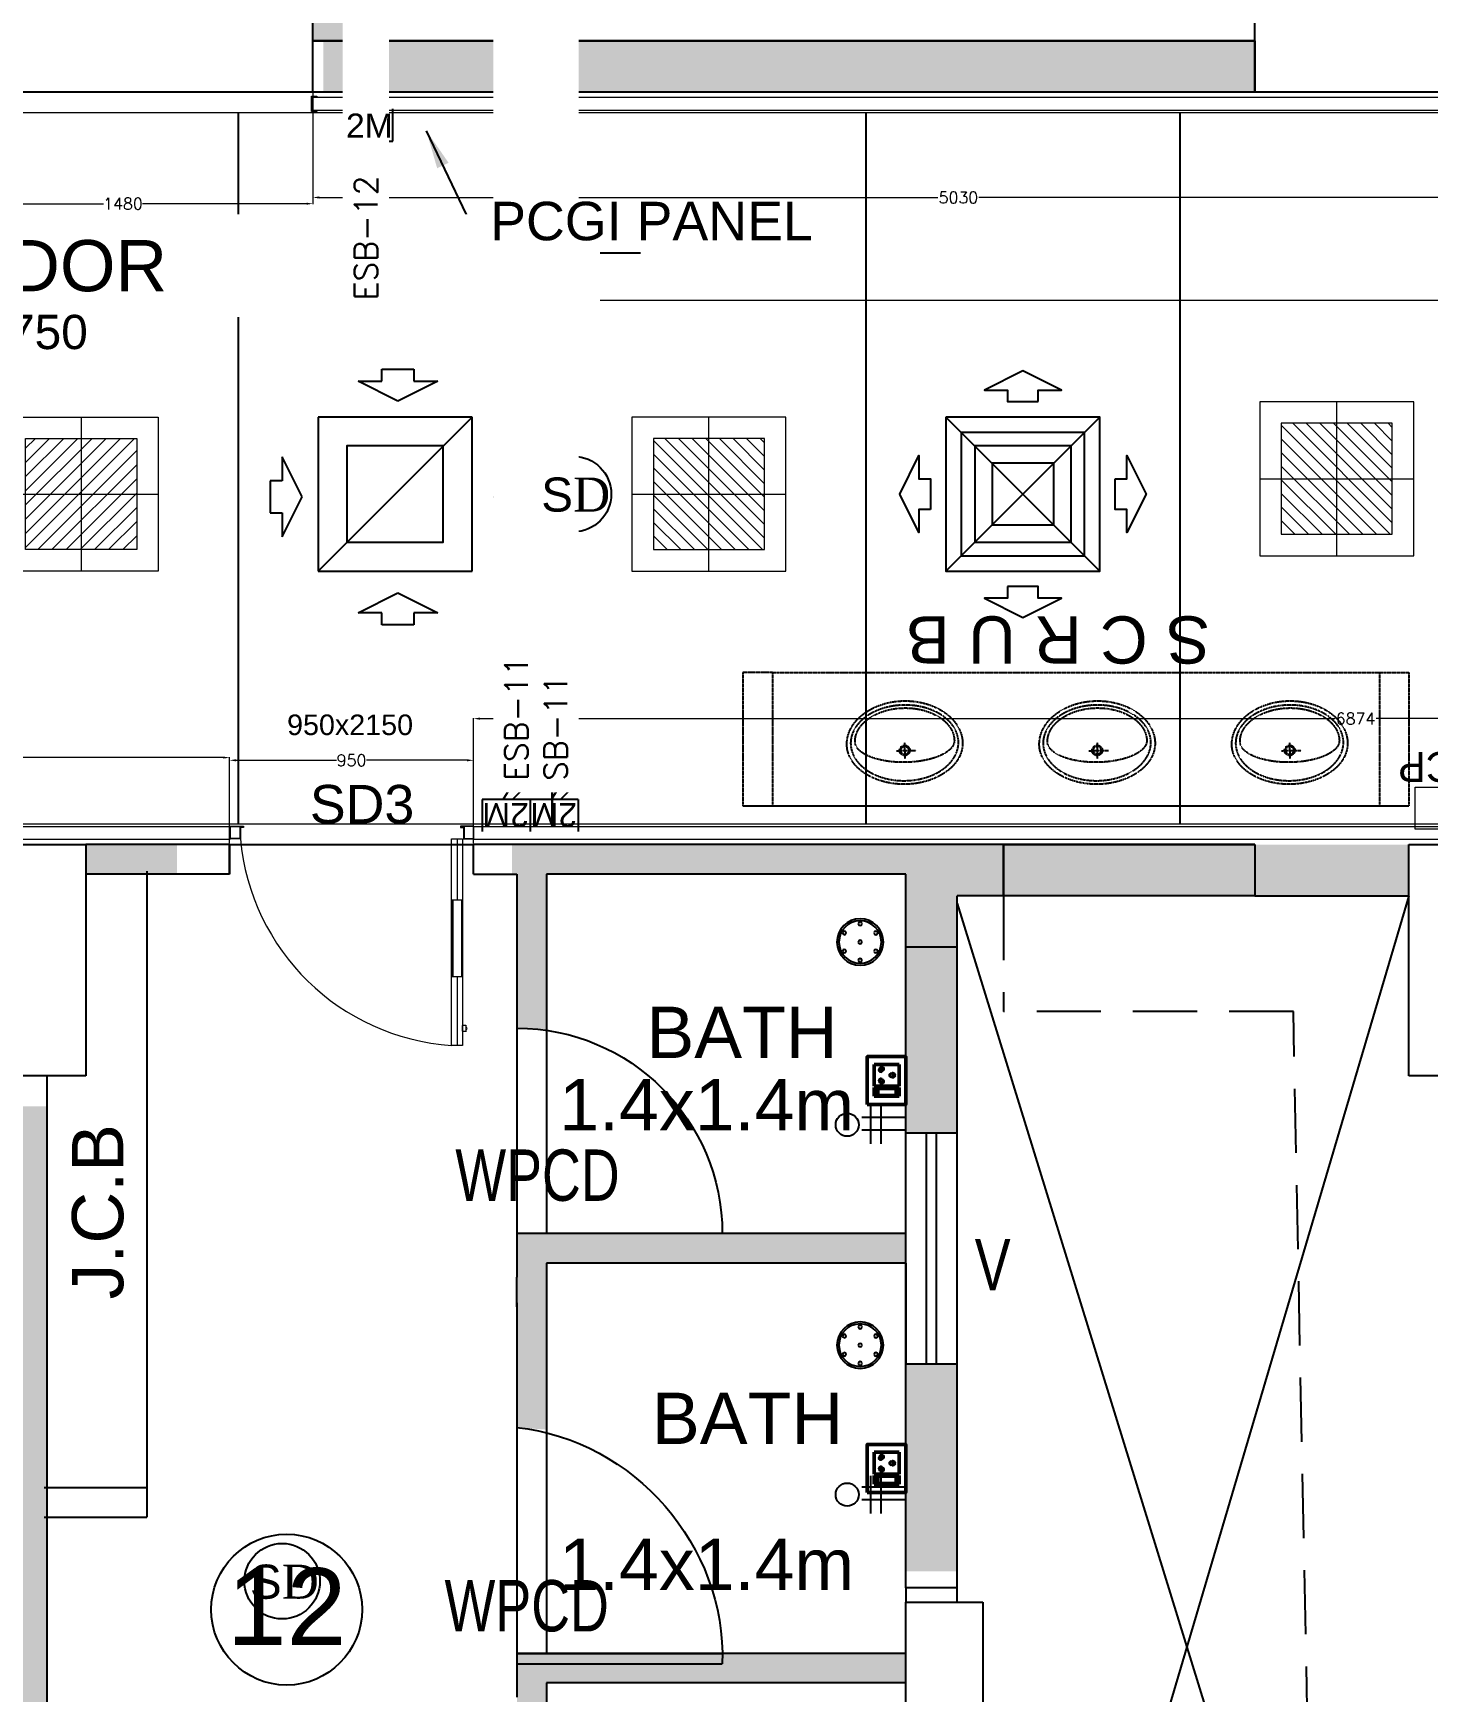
# Model space of a CAD drawing. Extents: x 11369658 to 11598203, y -3946797 to -3787209.
# Drawn here: x 11410472 to 11415906, y -3907626 to -3901166 of the extents above; entities that cross this region are included whole.
import ezdxf
from ezdxf.enums import TextEntityAlignment as Align

# ---------------------------------------------------------------- set-up
doc = ezdxf.new("R2010")
doc.units = 0
doc.header["$MEASUREMENT"] = 0
doc.header["$PDMODE"] = 35
for name, pattern in [('CENTER', [0]), ('CENTER2', [1.125, 0.75, -0.125, 0.125, -0.125]), ('DASHED', [0.75, 0.5, -0.25])]:
    doc.linetypes.add(name, pattern=pattern)
doc.layers.get('0').update_dxf_attribs({"linetype": 'CONTINUOUS'})
doc.layers.get('Defpoints').update_dxf_attribs({"color": 251, "linetype": 'CONTINUOUS'})
for name, color, linetype, lineweight in [('0 Room description', 210, 'CONTINUOUS', 5), ('0 Room Dimensions', 7, 'CONTINUOUS', 0), ('Ahlada 50mm Wall Panel PCGI', 94, 'CONTINUOUS', 5), ('Ahlada Ceiling Panels', 202, 'CONTINUOUS', 5), ('Dim( Actpl )', 7, 'CONTINUOUS', 5), ('ELE-36W EMERGENCY  LED LIGHT', 7, 'CONTINUOUS', 18), ('ELE-36W LED LIGHT', 210, 'CONTINUOUS', 18), ('FA-BELOW SMOKE DERECTOR', 1, 'CONTINUOUS', 25), ('FA-MNUAL CALL POINT', 10, 'CONTINUOUS', 20), ('Single Leaf Door', 4, 'CONTINUOUS', 18), ('Title.Text', 3, 'CONTINUOUS', 13)]:
    doc.layers.add(name, color=color, linetype=linetype, lineweight=lineweight)
for name, color, linetype in [('dim ref', 251, 'CONTINUOUS'), ('ELE 36W EMERGENCY LIGHT', 5, 'CONTINUOUS'), ('ELE 36W LED LIGHT', 6, 'CONTINUOUS'), ('ELE-2M RAW P.SB', 40, 'CONTINUOUS'), ('ELE-2M UPS P.SB', 3, 'CONTINUOUS'), ('ELE-LIGHTING TEXT', 7, 'CONTINUOUS'), ('HS', 251, 'CONTINUOUS'), ('MEP_HVAC_RA_DIFFUSER', 6, 'CONTINUOUS'), ('MEP_HVAC_SA_DIFFUSER', 5, 'CONTINUOUS')]:
    doc.layers.add(name, color=color, linetype=linetype)
doc.layers.add('ELE-16A GEYSER SOCKET', color=7, linetype='CONTINUOUS', true_color=0x00a864)
doc.styles.add('0_RM-NM', font='arial.ttf')
doc.styles.add('ARI', font='arial.ttf')
doc.styles.add('ARIAL', font='arial.ttf', dxfattribs={"width": 0.75})
doc.styles.add('PDF Times New Roman', font='times.ttf')
doc.styles.add('ROMANS', font='arial.ttf')
doc.styles.get("Standard").update_dxf_attribs({"font": 'arial.ttf'})
doc.styles.add('sudheer', font='romanc.shx')
doc.dimstyles.new('AEPL1', dxfattribs={"dimtxt": 45, "dimasz": 25, "dimexe": 1.25, "dimexo": 5, "dimtad": 0, "dimdec": 0, "dimtxsty": 'sudheer', "dimcen": 2.5, "dimclrd": 250, "dimclre": 250, "dimclrt": 7, "dimadec": 0, "dimazin": 0, "dimtfac": 1, "dimtdec": 0, "dimtmove": 0, "dimatfit": 3, "dimfxl": 1, "dimlwd": 0, "dimlwe": 0, "dimarcsym": 0})
doc.dimstyles.new('Scale 50', dxfattribs={"dimscale": 0, "dimtxt": 150, "dimasz": 150, "dimexe": 0, "dimexo": 0.1, "dimgap": 0, "dimtad": 0, "dimtoh": 1, "dimdec": 0, "dimzin": 0, "dimdsep": 46, "dimtxsty": '0_RM-NM', "dimcen": 0, "dimdle": 100, "dimclrd": 204, "dimclre": 212, "dimclrt": 224, "dimadec": 0, "dimazin": 0, "dimtfac": 1, "dimtdec": 0, "dimtofl": 0, "dimtmove": 1, "dimatfit": 3, "dimfxl": 1, "dimtolj": 1, "dimtzin": 0, "dimlwe": -1, "dimarcsym": 0})

# ---------------------------------------------------------------- blocks, each defined once
blk = doc.blocks.new('*D62')
at = {"layer": 'Defpoints', "color": 0, "ltscale": 500, "transparency": 16777216}
for p in [(11411562.5, -3901096.4), (11410082.5, -3901466.4), (11411562.5, -3901830.5)]:
    blk.add_point(p, dxfattribs=at)
at = {"layer": 'Dim( Actpl )', "color": 250, "lineweight": 0, "ltscale": 500, "transparency": 16777216}
for p, q in [((11411562.5, -3901101.4), (11411562.5, -3901831.7)), ((11410082.5, -3901471.4), (11410082.5, -3901831.7)), ((11410107.5, -3901830.5), (11410746.8, -3901830.5)), ((11411537.5, -3901830.5), (11410898.1, -3901830.5))]:
    blk.add_line(p, q, dxfattribs=at)
at = {"layer": 'Dim( Actpl )', "color": 250, "ltscale": 500, "transparency": 16777216}
for points in [[(11410107.5, -3901826.3), (11410107.5, -3901834.6), (11410082.5, -3901830.5)], [(11411537.5, -3901834.6), (11411537.5, -3901826.3), (11411562.5, -3901830.5)]]:
    blk.add_solid(points, dxfattribs=at)
at = {"layer": 'Dim( Actpl )', "color": 7, "ltscale": 500, "transparency": 16777216, "insert": (11410822.5, -3901830.5), "char_height": 45, "attachment_point": 5, "style": 'sudheer'}
blk.add_mtext('1480', dxfattribs=at)
blk = doc.blocks.new('*D63')
at = {"layer": 'Defpoints', "color": 0, "ltscale": 500, "transparency": 16777216}
for p in [(11411562.5, -3901396.4), (11416592.5, -3901396.4), (11416592.5, -3901806.2)]:
    blk.add_point(p, dxfattribs=at)
at = {"layer": 'Dim( Actpl )', "color": 250, "lineweight": 0, "ltscale": 500, "transparency": 16777216}
for p, q in [((11411562.5, -3901401.4), (11411562.5, -3901807.5)), ((11416592.5, -3901401.4), (11416592.5, -3901807.5)), ((11411587.5, -3901806.2), (11413997.6, -3901806.2)), ((11416567.5, -3901806.2), (11414157.4, -3901806.2))]:
    blk.add_line(p, q, dxfattribs=at)
at = {"layer": 'Dim( Actpl )', "color": 250, "ltscale": 500, "transparency": 16777216}
for points in [[(11411587.5, -3901802.1), (11411587.5, -3901810.4), (11411562.5, -3901806.2)], [(11416567.5, -3901810.4), (11416567.5, -3901802.1), (11416592.5, -3901806.2)]]:
    blk.add_solid(points, dxfattribs=at)
at = {"layer": 'Dim( Actpl )', "color": 7, "ltscale": 500, "transparency": 16777216, "insert": (11414077.5, -3901806.2), "char_height": 45, "attachment_point": 5, "style": 'sudheer'}
blk.add_mtext('5030', dxfattribs=at)
blk = doc.blocks.new('*D73')
at = {"layer": 'Defpoints', "color": 0, "ltscale": 500, "transparency": 16777216}
for p in [(11412187.9, -3903835.9), (11419061.6, -3904139.4), (11412187.9, -3904326.4)]:
    blk.add_point(p, dxfattribs=at)
at = {"layer": 'Dim( Actpl )', "color": 250, "lineweight": 0, "ltscale": 500, "transparency": 16777216}
for p, q in [((11412187.9, -3904321.4), (11412187.9, -3903834.6)), ((11412212.9, -3903835.9), (11415543.7, -3903835.9)), ((11419036.6, -3903835.9), (11415705.7, -3903835.9)), ((11419061.6, -3904134.4), (11419061.6, -3903834.6))]:
    blk.add_line(p, q, dxfattribs=at)
at = {"layer": 'Dim( Actpl )', "color": 250, "ltscale": 500, "transparency": 16777216}
for points in [[(11412212.9, -3903831.7), (11412212.9, -3903840), (11412187.9, -3903835.9)], [(11419036.6, -3903840), (11419036.6, -3903831.7), (11419061.6, -3903835.9)]]:
    blk.add_solid(points, dxfattribs=at)
at = {"layer": 'Dim( Actpl )', "color": 7, "ltscale": 500, "transparency": 16777216, "insert": (11415624.7, -3903835.9), "char_height": 45, "attachment_point": 5, "style": 'sudheer'}
blk.add_mtext('6874', dxfattribs=at)
blk = doc.blocks.new('*D74')
at = {"layer": 'Defpoints', "color": 0, "ltscale": 500, "transparency": 16777216}
for p in [(11402637.4, -3903987.6), (11402637.4, -3904326.4), (11411237.9, -3904326.4)]:
    blk.add_point(p, dxfattribs=at)
at = {"layer": 'Dim( Actpl )', "color": 250, "lineweight": 0, "ltscale": 500, "transparency": 16777216}
for p, q in [((11402637.4, -3904321.4), (11402637.4, -3903986.3)), ((11402662.4, -3903987.6), (11406857.7, -3903987.6)), ((11411212.9, -3903987.6), (11407017.6, -3903987.6)), ((11411237.9, -3904321.4), (11411237.9, -3903986.3))]:
    blk.add_line(p, q, dxfattribs=at)
at = {"layer": 'Dim( Actpl )', "color": 250, "ltscale": 500, "transparency": 16777216}
for points in [[(11402662.4, -3903983.4), (11402662.4, -3903991.7), (11402637.4, -3903987.6)], [(11411212.9, -3903991.7), (11411212.9, -3903983.4), (11411237.9, -3903987.6)]]:
    blk.add_solid(points, dxfattribs=at)
at = {"layer": 'Dim( Actpl )', "color": 7, "ltscale": 500, "transparency": 16777216, "insert": (11406937.7, -3903987.6), "char_height": 45, "attachment_point": 5, "style": 'sudheer'}
blk.add_mtext('8600', dxfattribs=at)
blk = doc.blocks.new('*D76')
at = {"layer": 'Defpoints', "color": 0, "ltscale": 500, "transparency": 16777216}
for p in [(11412187.9, -3903998.1), (11411237.9, -3904326.4), (11412187.9, -3904326.4)]:
    blk.add_point(p, dxfattribs=at)
at = {"layer": 'Dim( Actpl )', "color": 250, "lineweight": 0, "ltscale": 500, "transparency": 16777216}
for p, q in [((11411237.9, -3904321.4), (11411237.9, -3903996.9)), ((11411262.9, -3903998.1), (11411654.4, -3903998.1)), ((11412162.9, -3903998.1), (11411771.3, -3903998.1)), ((11412187.9, -3904321.4), (11412187.9, -3903996.9))]:
    blk.add_line(p, q, dxfattribs=at)
at = {"layer": 'Dim( Actpl )', "color": 250, "ltscale": 500, "transparency": 16777216}
for points in [[(11411262.9, -3903993.9), (11411262.9, -3904002.3), (11411237.9, -3903998.1)], [(11412162.9, -3904002.3), (11412162.9, -3903993.9), (11412187.9, -3903998.1)]]:
    blk.add_solid(points, dxfattribs=at)
at = {"layer": 'Dim( Actpl )', "color": 7, "ltscale": 500, "transparency": 16777216, "insert": (11411712.9, -3903998.1), "char_height": 45, "attachment_point": 5, "style": 'sudheer'}
blk.add_mtext('950', dxfattribs=at)
blk = doc.blocks.new('900x2100x50 SD')
at = {"layer": 'Single Leaf Door'}
for points in [[(44.2, 288.9), (49.1, 288.9), (49.1, 585.4), (44.2, 585.4)], [(87.8, 585.4), (82.8, 585.4), (82.8, 288.9), (87.8, 288.9)]]:
    blk.add_hatch(color=6, dxfattribs=at).paths.add_polyline_path(points)
at = {"layer": 'Single Leaf Door', "color": 8}
for p, q in [((44.2, 50), (44.2, 854.2)), ((44.2, 854.2), (87.8, 854.2)), ((66, 585.4), (66, 854.2)), ((87.8, 854.2), (87.8, 50)), ((29.8, 796.7), (29.8, 778.8)), ((44.2, 798.7), (31.7, 798.7)), ((31.7, 776.8), (44.2, 776.8)), ((44.2, 798.7), (44.2, 776.8)), ((66, 50), (66, 288.9)), ((0, 50), (0, 0)), ((40.2, 50), (0, 50)), ((0, 0), (40.2, 0)), ((2, 48), (2, 2)), ((38.2, 48), (2, 48)), ((2, 2), (40.2, 2)), ((38.2, 3), (38.2, 48)), ((50.1, 3), (38.2, 3)), ((40.2, 5), (40.2, 50)), ((52.1, 5), (40.2, 5)), ((40.2, 2), (50.1, 2)), ((40.2, 0), (52.1, 0)), ((87.8, 50), (44.2, 50)), ((50.1, 2), (50.1, 3)), ((52.1, 0), (52.1, 5)), ((897.9, 5), (909.8, 5)), ((897.9, 0), (897.9, 5)), ((909.8, 0), (897.9, 0)), ((899.9, 3), (911.8, 3)), ((899.9, 2), (899.9, 3)), ((909.8, 2), (899.9, 2)), ((909.8, 5), (909.8, 50)), ((909.8, 50), (950, 50)), ((948, 2), (909.8, 2)), ((950, 0), (909.8, 0)), ((911.8, 3), (911.8, 48)), ((911.8, 48), (948, 48)), ((948, 48), (948, 2)), ((950, 50), (950, 0))]:
    blk.add_line(p, q, dxfattribs=at)
at = {"layer": 'Single Leaf Door', "color": 6}
for p, q in [((87.8, 585.4), (44.2, 585.4)), ((44.2, 585.4), (44.2, 288.9)), ((49.1, 288.9), (49.1, 585.4)), ((82.8, 288.9), (82.8, 585.4)), ((87.8, 288.9), (87.8, 585.4)), ((44.2, 288.9), (87.8, 288.9))]:
    blk.add_line(p, q, dxfattribs=at)
at = {"layer": 'Single Leaf Door', "color": 6, "ltscale": 100}
blk.add_line((82.8, 585.4), (82.8, 288.9), dxfattribs=at)
at = {"layer": 'Single Leaf Door', "color": 6}
for points in [[(44.2, 585.4), (44.2, 288.9), (49.1, 288.9), (49.1, 585.4), (44.2, 585.4)], [(87.8, 585.4), (87.8, 288.9), (82.8, 288.9), (82.8, 585.4), (87.8, 585.4)]]:
    blk.add_lwpolyline(points, dxfattribs=at)
at = {"layer": 'Single Leaf Door', "ltscale": 5000}
blk.add_lwpolyline([(44.2, 585.4), (44.2, 288.9), (49.1, 288.9), (49.1, 585.4), (44.2, 585.4)], dxfattribs=at)
at = {"layer": 'Single Leaf Door', "color": 8}
for centre, radius, start, end in [((27.9, -29.2), 885.4, 5.13037, 86.12171), ((29.8, 787.7), 3.72, 90, 270), ((31.7, 796.7), 1.98, 90, 180), ((31.7, 778.8), 1.98, 180, 270)]:
    blk.add_arc(centre, radius, start, end, dxfattribs=at)
blk = doc.blocks.new('*D97')
at = {"layer": 'Defpoints', "color": 0, "ltscale": 500, "transparency": 16777216}
for p in [(11418992.3, -3901569.5), (11399032.4, -3901736.4), (11418992.3, -3902207.1)]:
    blk.add_point(p, dxfattribs=at)
at = {"layer": 'Dim( Actpl )', "color": 250, "lineweight": 0, "ltscale": 500, "transparency": 16777216}
for p, q in [((11418992.3, -3901574.5), (11418992.3, -3902208.3)), ((11399032.4, -3901741.4), (11399032.4, -3902208.3)), ((11399057.4, -3902207.1), (11408915.3, -3902207.1)), ((11418967.3, -3902207.1), (11409109.4, -3902207.1))]:
    blk.add_line(p, q, dxfattribs=at)
at = {"layer": 'Dim( Actpl )', "color": 250, "ltscale": 500, "transparency": 16777216}
for points in [[(11399057.4, -3902202.9), (11399057.4, -3902211.2), (11399032.4, -3902207.1)], [(11418967.3, -3902211.2), (11418967.3, -3902202.9), (11418992.3, -3902207.1)]]:
    blk.add_solid(points, dxfattribs=at)
at = {"layer": 'Dim( Actpl )', "color": 7, "ltscale": 500, "transparency": 16777216, "insert": (11409012.4, -3902207.1), "char_height": 45, "attachment_point": 5, "style": 'sudheer'}
blk.add_mtext('19960', dxfattribs=at)
blk = doc.blocks.new('RERERERERERERET')
at = {"layer": 'ELE-16A GEYSER SOCKET', "color": 124, "lineweight": 50}
for p, q in [((-123.5, 157), (-123.5, 72)), ((-26.5, 157), (-123.5, 157)), ((-26.5, 72), (-26.5, 157)), ((-123.5, 72), (-26.5, 72)), ((-123.5, 66.3), (-26.5, 66.3)), ((-123.5, 32.5), (-123.5, 66.3)), ((-26.5, 66.3), (-26.5, 32.5)), ((-26.5, 32.5), (-26.5, 66.3)), ((-26.5, 32.5), (-123.5, 32.5)), ((-26.5, 32.5), (-123.5, 32.5)), ((-113, 63.5), (-37, 63.5)), ((-113, 35.3), (-113, 63.5)), ((-37, 35.3), (-113, 35.3)), ((-109.6, 35.3), (-109.6, 63.5)), ((-37, 63.5), (-37, 35.3))]:
    blk.add_line(p, q, dxfattribs=at)
blk.add_lwpolyline([(-150, 0), (-150, 187.5), (0, 187.5), (0, 0)], close=True, dxfattribs=at)
for centre, radius, start, end in [((-97.9, 134.2), 4.6, 112.68381, 345.09514), ((-93.9, 138.7), 5.7, 275.26891, 182.51003), ((-97.9, 94.7), 4.6, 14.90486, 247.31619), ((-93.9, 90.2), 5.7, 177.48997, 84.73109), ((-57.7, 114.5), 4.22, 71.40312, 288.59688), ((-51, 114.5), 6.62, 217.15837, 142.84163)]:
    blk.add_arc(centre, radius, start, end, dxfattribs=at)
blk = doc.blocks.new('SMOKE DETECTOR')
at = {"layer": 'FA-BELOW SMOKE DERECTOR', "color": 7}
blk.add_circle((931029, -118294), 350, dxfattribs=at)
at = {"layer": 'FA-BELOW SMOKE DERECTOR', "insert": (930730, -118461), "char_height": 316.24, "attachment_point": 7, "style": 'PDF Times New Roman'}
blk.add_mtext('{\\fArial|b0|i0|c0|p34;S}D', dxfattribs=at)
blk = doc.blocks.new('MCP')
at = {"layer": 'FA-MNUAL CALL POINT'}
h = blk.add_hatch(color=256, dxfattribs=at)
h.set_gradient(color1=(255, 0, 0), color2=(255, 39, 39), centered=1, one_color=1, tint=0.57958)
h.paths.add_polyline_path([(417503.5, 744463.8, 1), (417477.5, 744463.8, 1)])
blk.add_lwpolyline([(417407.5, 744516), (417573.5, 744516), (417573.5, 744411.5), (417407.5, 744411.5)], close=True, dxfattribs=at)
blk.add_circle((417490.5, 744463.8), 13, dxfattribs=at)
at = {"layer": 'FA-MNUAL CALL POINT', "insert": (417500.1, 744322), "char_height": 75, "width": 244.762, "attachment_point": 8}
blk.add_mtext('MCP', dxfattribs=at)
blk = doc.blocks.new('light300x600')
at = {"layer": 'ELE-36W LED LIGHT', "lineweight": 0}
for p, q in [((918214.7, -78407.4), (918214.7, -79007.4)), ((918814.7, -78407.4), (918214.7, -78407.4)), ((918514.7, -78407.4), (918514.7, -79007.4)), ((918814.7, -79007.4), (918814.7, -78407.4)), ((918298.3, -78491.3), (918298.6, -78491)), ((918298.3, -78544.3), (918351.6, -78491)), ((918298.3, -78597.3), (918404.7, -78491)), ((918298.3, -78650.4), (918457.7, -78491)), ((918298.3, -78703.4), (918510.7, -78491)), ((918298.3, -78756.4), (918563.8, -78491)), ((918298.3, -78809.5), (918616.8, -78491)), ((918298.3, -78862.5), (918669.8, -78491)), ((918298.3, -78915.5), (918722.9, -78491)), ((918298.3, -78491), (918298.3, -78923.7)), ((918731.1, -78491), (918298.3, -78491)), ((918343.2, -78923.7), (918731.1, -78535.8)), ((918731.1, -78923.7), (918731.1, -78491)), ((918396.2, -78923.7), (918731.1, -78588.8)), ((918449.2, -78923.7), (918731.1, -78641.9)), ((918214.7, -78707.4), (918814.7, -78707.4)), ((918502.3, -78923.7), (918731.1, -78694.9)), ((918555.3, -78923.7), (918731.1, -78747.9)), ((918608.3, -78923.7), (918731.1, -78801)), ((918661.3, -78923.7), (918731.1, -78854)), ((918298.3, -78923.7), (918731.1, -78923.7)), ((918714.4, -78923.7), (918731.1, -78907)), ((918214.7, -79007.4), (918814.7, -79007.4))]:
    blk.add_line(p, q, dxfattribs=at)
blk = doc.blocks.new('ELE.EMERGENCY 40W LED LIGHT')
at = {"layer": 'ELE-36W EMERGENCY  LED LIGHT'}
h = blk.add_hatch(dxfattribs=at)
h.set_pattern_fill('ANSI31', color=5, scale=300, style=0)
h.paths.add_polyline_path([(-207.7, -207.7), (-207.7, 207.7), (207.7, 207.7), (207.7, -207.7)])
for p, q in [((0, 288), (0, -288)), ((-288, 0), (288, 0))]:
    blk.add_line(p, q, dxfattribs=at)
for points in [[(-288, -288), (-288, 288), (288, 288), (288, -288)], [(-207.7, -207.7), (-207.7, 207.7), (207.7, 207.7), (207.7, -207.7)]]:
    blk.add_lwpolyline(points, close=True, dxfattribs=at)
blk = doc.blocks.new('RA_DIFFUSER_600X600 MM')
at = {"layer": 'MEP_HVAC_RA_DIFFUSER', "color": 6}
for p, q in [((11906563.2, -3793381.3), (11906687.7, -3793381.3)), ((11906563.2, -3793427.9), (11906563.2, -3793381.3)), ((11906687.7, -3793381.3), (11906687.7, -3793427.9)), ((11906469.9, -3793427.9), (11906563.2, -3793427.9)), ((11906625.5, -3793505.8), (11906469.9, -3793427.9)), ((11906781.1, -3793427.9), (11906625.5, -3793505.8)), ((11906687.7, -3793427.9), (11906781.1, -3793427.9)), ((11906314.2, -3794168), (11906914.2, -3793568)), ((11906314.2, -3793568), (11906314.2, -3794168)), ((11906914.2, -3793568), (11906314.2, -3793568)), ((11906914.2, -3794168), (11906914.2, -3793568)), ((11906174.2, -3793723.6), (11906174.2, -3793817)), ((11906252, -3793879.3), (11906174.2, -3793723.6)), ((11907076.8, -3793723.6), (11906999, -3793879.3)), ((11907076.8, -3793817), (11907076.8, -3793723.6)), ((11906127.5, -3793817), (11906127.5, -3793941.5)), ((11906174.2, -3793817), (11906127.5, -3793817)), ((11907123.5, -3793817), (11907076.8, -3793817)), ((11907123.5, -3793941.5), (11907123.5, -3793817)), ((11906174.2, -3794034.9), (11906252, -3793879.3)), ((11906999, -3793879.3), (11907076.8, -3794034.9)), ((11906127.5, -3793941.5), (11906174.2, -3793941.5)), ((11906174.2, -3793941.5), (11906174.2, -3794034.9)), ((11907076.8, -3793941.5), (11907123.5, -3793941.5)), ((11907076.8, -3794034.9), (11907076.8, -3793941.5)), ((11906314.2, -3794168), (11906914.2, -3794168)), ((11906469.9, -3794330.6), (11906625.5, -3794252.8)), ((11906625.5, -3794252.8), (11906781.1, -3794330.6)), ((11906563.2, -3794330.6), (11906469.9, -3794330.6)), ((11906563.2, -3794377.3), (11906563.2, -3794330.6)), ((11906687.7, -3794330.6), (11906687.7, -3794377.3)), ((11906781.1, -3794330.6), (11906687.7, -3794330.6)), ((11906687.7, -3794377.3), (11906563.2, -3794377.3))]:
    blk.add_line(p, q, dxfattribs=at)
blk.add_lwpolyline([(11906426.7, -3794055.5), (11906801.7, -3794055.5), (11906801.7, -3793680.5), (11906426.7, -3793680.5)], close=True, dxfattribs=at)
blk = doc.blocks.new('SA_DIFFUSER_600X600 MM')
at = {"layer": 'MEP_HVAC_SA_DIFFUSER', "color": 8}
for p, q in [((11908714.2, -3793568), (11908114.2, -3794168)), ((11908714.2, -3794168), (11908114.2, -3793568))]:
    blk.add_line(p, q, dxfattribs=at)
at = {"layer": 'MEP_HVAC_SA_DIFFUSER', "color": 152}
for points in [[(11908354.2, -3793508), (11908354.2, -3793463), (11908264.2, -3793463), (11908414.2, -3793388), (11908564.2, -3793463), (11908474.2, -3793463), (11908474.2, -3793508)], [(11908054.2, -3793808), (11908009.2, -3793808), (11908009.2, -3793718), (11907934.2, -3793868), (11908009.2, -3794018), (11908009.2, -3793928), (11908054.2, -3793928)], [(11908774.2, -3793928), (11908819.2, -3793928), (11908819.2, -3794018), (11908894.2, -3793868), (11908819.2, -3793718), (11908819.2, -3793808), (11908774.2, -3793808)], [(11908474.2, -3794228), (11908474.2, -3794273), (11908564.2, -3794273), (11908414.2, -3794348), (11908264.2, -3794273), (11908354.2, -3794273), (11908354.2, -3794228)]]:
    blk.add_lwpolyline(points, close=True, dxfattribs=at)
at = {"layer": 'MEP_HVAC_SA_DIFFUSER', "color": 5}
for points in [[(11908714.2, -3793568), (11908714.2, -3794168), (11908114.2, -3794168), (11908114.2, -3793568)], [(11908601.7, -3793680.5), (11908601.7, -3794055.5), (11908226.7, -3794055.5), (11908226.7, -3793680.5)]]:
    blk.add_lwpolyline(points, close=True, dxfattribs=at)
at = {"layer": 'MEP_HVAC_SA_DIFFUSER', "color": 8}
for points in [[(11908654.2, -3793628), (11908654.2, -3794108), (11908174.2, -3794108), (11908174.2, -3793628)], [(11908534.2, -3793748), (11908534.2, -3793988), (11908294.2, -3793988), (11908294.2, -3793748)]]:
    blk.add_lwpolyline(points, close=True, dxfattribs=at)
blk = doc.blocks.new('2M SB')
at = {"layer": 'ELE-2M RAW P.SB'}
for p, q in [((-133.8, 160), (-69.3, 265.2)), ((-88.2, 160), (-3.4, 244.9)), ((-240, 160), (-240, 0)), ((0, 160), (-240, 160)), ((0, 160), (0, 0))]:
    blk.add_line(p, q, dxfattribs=at)
blk.add_text('2M', height=120, rotation=180, dxfattribs=at).set_placement((-6, 143))
blk = doc.blocks.new('2M UPS SB')
at = {"layer": 'ELE-2M UPS P.SB', "color": 3}
for p, q in [((-133.8, 160), (-69.3, 265.2)), ((-88.2, 160), (-3.4, 244.9)), ((-240, 160), (-240, 0)), ((0, 160), (-240, 160)), ((0, 160), (0, 0))]:
    blk.add_line(p, q, dxfattribs=at)
blk.add_text('2M', height=120, rotation=180, dxfattribs=at).set_placement((-6, 143))

msp = doc.modelspace()

# ---------------------------------------------------------------- hatches: boundary and pattern name
at = {"ltscale": 500}
for points in [[(11411562.5, -3899636.4), (11411762.5, -3899636.4), (11411762.5, -3901196.4), (11411562.5, -3901196.4)], [(11411602.5, -3901196.4), (11415232.5, -3901196.4), (11415232.5, -3901396.4), (11411602.5, -3901396.4)], [(11411032.9, -3904326.4), (11410677.5, -3904326.4), (11410677.5, -3904441.4), (11411032.9, -3904441.4)], [(11412357.5, -3905041.4), (11412415.1, -3905043.5), (11412472.5, -3905049.7), (11412472.5, -3904441.4), (11413872.5, -3904441.4), (11413872.5, -3904726.4), (11414072.5, -3904726.4), (11414072.5, -3904526.4), (11414252.5, -3904526.4), (11414252.5, -3904326.4), (11412337.9, -3904326.4), (11412337.9, -3904441.4), (11412357.5, -3904441.4)], [(11414252.5, -3904326.4), (11415232.5, -3904326.4), (11415232.5, -3904526.4), (11414252.5, -3904526.4)], [(11415832.5, -3904326.4), (11415232.5, -3904326.4), (11415232.5, -3904526.4), (11415832.5, -3904526.4)], [(11410527.5, -3905346.3), (11410412.5, -3905346.3), (11410412.5, -3910476.3), (11410527.5, -3910476.3)], [(11413872.5, -3907476.3), (11412357.5, -3907476.3), (11412357.5, -3908091.3), (11412472.5, -3908091.3), (11412472.5, -3907591.3), (11413872.5, -3907591.3)]]:
    msp.add_hatch(color=8, dxfattribs=at).paths.add_polyline_path(points)
at = {"layer": 'HS', "lineweight": -3, "ltscale": 500}
h = msp.add_hatch(color=8, dxfattribs=at)
h.dxf.hatch_style = 1
h.paths.add_polyline_path([(11414072.5, -3904726.4), (11413872.5, -3904726.4), (11413872.5, -3905448.9), (11414072.5, -3905448.9)])
h.paths.add_polyline_path([(11414072.5, -3906348.9), (11413872.5, -3906348.9), (11413872.5, -3907026.4), (11414072.5, -3907026.4)])
h.paths.add_polyline_path([(11413872.5, -3907026.4), (11413872.5, -3907156.4), (11414072.5, -3907156.4), (11414072.5, -3907026.4)])
h = msp.add_hatch(color=8, dxfattribs=at)
h.dxf.hatch_style = 1
edge = h.paths.add_edge_path()
edge.add_line((11412472.5, -3905956.4), (11413872.5, -3905956.4))
edge.add_line((11413872.5, -3905956.4), (11413872.5, -3905841.4))
edge.add_line((11413872.5, -3905841.4), (11412357.5, -3905841.4))
edge.add_line((11412357.5, -3905841.4), (11412357.5, -3906011.4))
edge.add_line((11412357.5, -3906011.4), (11412357.5, -3906126.4))
edge.add_line((11412357.5, -3906126.4), (11412357.5, -3906596.4))
edge.add_ellipse((11412357.5, -3907396.4), major_axis=(110.6, 792.3), ratio=1, start_angle=359.68432, end_angle=367.94923, ccw=False)
edge.add_line((11412472.5, -3906604.7), (11412472.5, -3905956.4))
h = msp.add_hatch(color=8, dxfattribs=at)
h.dxf.hatch_style = 1
edge = h.paths.add_edge_path()
edge.add_line((11412472.5, -3907591.3), (11413872.5, -3907591.3))
edge.add_line((11413872.5, -3907591.3), (11413872.5, -3907476.3))
edge.add_line((11413872.5, -3907476.3), (11413156.5, -3907476.3))
edge.add_ellipse((11412357.5, -3907516.3), major_axis=(110.6, 792.3), ratio=1, start_angle=277.94923, end_angle=280.81521, ccw=False)
edge.add_line((11413157.5, -3907516.3), (11412357.5, -3907516.3))
edge.add_line((11412357.5, -3907516.3), (11412357.5, -3907646.3))
edge.add_line((11412357.5, -3907646.3), (11412357.5, -3908171.3))
edge.add_ellipse((11412357.5, -3908971.3), major_axis=(110.6, 792.3), ratio=1, start_angle=359.68432, end_angle=367.94923, ccw=False)
edge.add_line((11412472.5, -3908179.6), (11412472.5, -3907591.3))

# ---------------------------------------------------------------- linework, layer by layer
at = {"color": 8, "lineweight": 25}
for p, q in [((11411562.5, -3901396.4), (11411562.5, -3899636.4)), ((11411762.5, -3899636.4), (11411762.5, -3901396.4)), ((11415232.5, -3901196.4), (11411562.5, -3901196.4)), ((11415232.5, -3901396.4), (11409162.5, -3901396.4)), ((11415832.5, -3904176.4), (11413237.5, -3904176.4)), ((11411237.9, -3904326.4), (11410677.5, -3904326.4)), ((11411237.9, -3904326.4), (11412187.9, -3904326.4)), ((11411237.9, -3904326.4), (11411237.9, -3904441.4)), ((11411237.9, -3904441.4), (11411237.9, -3904326.4)), ((11414252.5, -3904326.4), (11412187.9, -3904326.4)), ((11412187.9, -3904441.4), (11412187.9, -3904326.4)), ((11415232.5, -3904326.4), (11414252.5, -3904326.4)), ((11414252.5, -3904326.4), (11414252.5, -3904526.4)), ((11414252.5, -3904326.4), (11415232.5, -3904326.4)), ((11414252.5, -3904526.4), (11414252.5, -3904326.4)), ((11415232.5, -3904326.4), (11415232.5, -3904526.4)), ((11415232.5, -3904326.4), (11415232.5, -3904526.4)), ((11410915.1, -3904430.1), (11410915.1, -3906830.1)), ((11411237.9, -3904441.4), (11410677.5, -3904441.4)), ((11412187.9, -3904441.4), (11412357.5, -3904441.4)), ((11412357.5, -3904441.4), (11412357.5, -3905211.4)), ((11412472.5, -3904441.4), (11412472.5, -3905211.4)), ((11413872.5, -3904441.4), (11412472.5, -3904441.4)), ((11413872.5, -3904726.4), (11413872.5, -3904441.4)), ((11415832.5, -3904526.4), (11414072.5, -3910476.3)), ((11414252.5, -3904526.4), (11414072.5, -3904526.4)), ((11414072.5, -3904726.4), (11414072.5, -3904526.4)), ((11414072.5, -3904556.4), (11415880.4, -3910406.3)), ((11415232.5, -3904526.4), (11414252.5, -3904526.4)), ((11415232.5, -3904526.4), (11414252.5, -3904526.4)), ((11415232.5, -3904526.4), (11415832.5, -3904526.4)), ((11414072.5, -3904726.4), (11413872.5, -3904726.4)), ((11413872.5, -3905626.4), (11413872.5, -3904726.4)), ((11414072.5, -3905626.4), (11414072.5, -3904726.4)), ((11410527.5, -3910476.3), (11410527.5, -3905226.4)), ((11412357.5, -3905211.4), (11412357.5, -3906011.4)), ((11413872.5, -3905388.6), (11413701.2, -3905388.6)), ((11413735.4, -3905344.2), (11413735.4, -3905491.1)), ((11413775.4, -3905344.2), (11413775.4, -3905491.1)), ((11413872.5, -3905438.6), (11413701.2, -3905438.6)), ((11413872.5, -3906011.4), (11413872.5, -3905626.4)), ((11414072.5, -3906126.4), (11414072.5, -3905626.4)), ((11413872.5, -3905841.4), (11412357.5, -3905841.4)), ((11413872.5, -3905956.4), (11412472.5, -3905956.4)), ((11413872.5, -3907221.3), (11413872.5, -3905956.4)), ((11412357.5, -3906126.4), (11412357.5, -3906011.4)), ((11412357.5, -3906111.4), (11412357.5, -3906726.4)), ((11412472.5, -3906126.4), (11412472.5, -3906726.4)), ((11414072.5, -3907221.3), (11414072.5, -3906126.4)), ((11412357.5, -3906726.4), (11412357.5, -3907646.3)), ((11413735.4, -3906784.2), (11413735.4, -3906931.1)), ((11413775.4, -3906784.2), (11413775.4, -3906931.1)), ((11410515.1, -3906830.1), (11410915.1, -3906830.1)), ((11410915.1, -3906830.1), (11410915.1, -3906945.1)), ((11413872.5, -3906828.6), (11413701.2, -3906828.6)), ((11413872.5, -3906878.6), (11413701.2, -3906878.6)), ((11410515.1, -3906945.1), (11410915.1, -3906945.1)), ((11413872.5, -3907221.3), (11413872.5, -3907276.3)), ((11414072.5, -3907221.3), (11413872.5, -3907221.3)), ((11414072.5, -3907276.3), (11414072.5, -3907221.3)), ((11413872.5, -3907476.3), (11412357.5, -3907476.3)), ((11412357.5, -3907476.3), (11413156.5, -3907476.3)), ((11412357.5, -3907516.3), (11413157.5, -3907516.3)), ((11413872.5, -3907591.3), (11412472.5, -3907591.3))]:
    msp.add_line(p, q, dxfattribs=at)
at = {"color": 8, "lineweight": 25, "ltscale": 500}
for p, q in [((11415232.5, -3901396.4), (11415232.5, -3901096.4)), ((11411562.5, -3901196.4), (11415232.5, -3901196.4)), ((11415232.5, -3901196.4), (11415232.5, -3901396.4)), ((11415232.5, -3901396.4), (11409162.5, -3901396.4)), ((11416132.5, -3901396.4), (11415232.5, -3901396.4)), ((11410377.5, -3904326.4), (11410677.5, -3904326.4)), ((11410677.5, -3904326.4), (11410677.5, -3905226.4)), ((11415832.5, -3905226.4), (11415832.5, -3904326.4)), ((11415832.5, -3904326.4), (11416132.5, -3904326.4)), ((11412472.5, -3904441.4), (11412472.5, -3905841.4)), ((11413872.5, -3905841.4), (11413872.5, -3905141.4)), ((11410677.5, -3905226.4), (11410377.5, -3905226.4)), ((11416132.5, -3905226.4), (11415832.5, -3905226.4)), ((11413872.5, -3905841.4), (11413872.5, -3905448.9)), ((11413872.5, -3905448.9), (11414072.5, -3905448.9)), ((11412472.5, -3905956.4), (11412472.5, -3907476.3)), ((11413872.5, -3905956.4), (11413872.5, -3906348.9)), ((11413872.5, -3906348.9), (11414072.5, -3906348.9)), ((11413872.5, -3907876.3), (11413872.5, -3907276.3)), ((11413872.5, -3907276.3), (11414172.5, -3907276.3)), ((11414172.5, -3907276.3), (11414172.5, -3907876.3)), ((11412472.5, -3907591.3), (11412472.5, -3908971.3))]:
    msp.add_line(p, q, dxfattribs=at)
at = {"color": 8, "linetype": 'DASHED', "lineweight": 25}
for p, q in [((11413237.5, -3903656.4, 252.6), (11413237.5, -3904176.4)), ((11413352.5, -3903656.4, 252.6), (11413237.5, -3903656.4, 252.6)), ((11413352.5, -3903656.4, 252.6), (11415717.5, -3903656.4, 252.6)), ((11413352.5, -3903656.4, 252.6), (11413352.5, -3904176.4)), ((11415717.5, -3903656.4), (11415717.5, -3904176.4)), ((11415717.5, -3903656.4), (11415832.5, -3903656.4)), ((11415832.5, -3903656.4), (11415832.5, -3904176.4)), ((11413835.9, -3903960.8, 252.6), (11413912.9, -3903959.8, 252.6)), ((11413867.6, -3903928.9, 252.6), (11413868.5, -3903992.4, 252.6)), ((11414585.8, -3903960.8, 252.6), (11414662.7, -3903959.8, 252.6)), ((11414617.5, -3903928.9, 252.6), (11414618.3, -3903992.4, 252.6)), ((11415335.9, -3903960.8, 252.6), (11415412.9, -3903959.8, 252.6)), ((11415367.6, -3903928.9, 252.6), (11415368.5, -3903992.4, 252.6))]:
    msp.add_line(p, q, dxfattribs=at)
at = {"color": 251, "lineweight": 25, "ltscale": 500}
msp.add_line((11415832.5, -3904326.4), (11416132.5, -3904326.4), dxfattribs=at)
at = {"color": 8, "linetype": 'DASHED', "lineweight": 25, "ltscale": 500}
for p, q in [((11414252.5, -3904526.4), (11414252.5, -3904976.4)), ((11415382.5, -3904976.4), (11414252.5, -3904976.4)), ((11415482.5, -3910026.3), (11415382.5, -3904976.4))]:
    msp.add_line(p, q, dxfattribs=at)
at = {"color": 8, "lineweight": 25, "ltscale": 2}
for p, q in [((11413952.5, -3905626.4), (11413952.5, -3905448.9)), ((11413952.5, -3906348.9), (11413952.5, -3905448.9)), ((11413992.5, -3905626.4), (11413992.5, -3905448.9)), ((11413992.5, -3906348.9), (11413992.5, -3905448.9))]:
    msp.add_line(p, q, dxfattribs=at)
at = {"color": 8, "linetype": 'DASHED'}
for centre, radius in [((11413868.2, -3903959.5, 252.6), 20), ((11413868.2, -3903959.1, 252.6), 15.1), ((11414618.1, -3903959.5, 252.6), 20), ((11414618.1, -3903959.1, 252.6), 15.1), ((11415368.2, -3903959.5, 252.6), 20), ((11415368.2, -3903959.1, 252.6), 15.1)]:
    msp.add_circle(centre, radius, dxfattribs=at)
at = {"color": 8, "lineweight": -3}
for centre in [(11413644, -3905417.6), (11413644, -3906857.7)]:
    msp.add_circle(centre, 44.8, dxfattribs=at)
at = {"color": 8, "lineweight": -3, "ltscale": 500}
msp.add_circle((11411460.2, -3907305.7), 293.8, dxfattribs=at)
at = {"color": 8, "linetype": 'DASHED', "extrusion": (0, 0, -1)}
for centre, major_axis, ratio, start_param, end_param in [((11413868.2, -3903934, 252.6), (225.5, 3), 0.741742, 3.141593, 6.283185), ((11413867.6, -3903930.3, 252.6), (210, 2.8), 0.701289, 3.141593, 9.424778), ((11413868.1, -3903924.2, 252.6), (193.5, 2.6), 0.670922, 3.141593, 6.283185), ((11414618.1, -3903934, 252.6), (225.5, 3), 0.741742, 3.141593, 6.283185), ((11414617.4, -3903930.3, 252.6), (210, 2.8), 0.701289, 3.141593, 9.424778), ((11415368.2, -3903934, 252.6), (225.5, 3), 0.741742, 3.141593, 6.283185), ((11415367.6, -3903930.3, 252.6), (210, 2.8), 0.701289, 3.141593, 9.424778), ((11415368.1, -3903924.2, 252.6), (193.5, 2.6), 0.670922, 3.141593, 6.283185), ((11414617.9, -3903924.2, 252.6), (193.5, 2.6), 0.670922, 3.141593, 6.283185), ((11413868.2, -3903934, 252.6), (225.5, 3), 0.697887, 6.283185, 9.424778), ((11413868.1, -3903924.2, 252.6), (193.5, 2.6), 0.422305, 0, 3.141593), ((11414618.1, -3903934, 252.6), (225.5, 3), 0.697887, 6.283185, 9.424778), ((11414617.9, -3903924.2, 252.6), (193.5, 2.6), 0.422305, 0, 3.141593), ((11415368.2, -3903934, 252.6), (225.5, 3), 0.697887, 6.283185, 9.424778), ((11415368.1, -3903924.2, 252.6), (193.5, 2.6), 0.422305, 0, 3.141593)]:
    msp.add_ellipse(centre, major_axis=major_axis, ratio=ratio, start_param=start_param, end_param=end_param, dxfattribs=at)
at = {"color": 8, "extrusion": (0, 0, -1)}
for centre, major_axis, ratio, start_param, end_param in [((11413694.5, -3904705.9), (24.1, 87.4), 1, 4.443553, 10.726738), ((11413694.5, -3904705.9), (-4.1, 82.6), 1, -1.521536, 4.761649), ((11413694.5, -3904634.8), (4.98, 4.98), 1, 3.926991, 10.210176), ((11413632.9, -3904670.3), (4.98, 4.98), 1, 3.926991, 10.210176), ((11413756.1, -3904670.3), (4.98, 4.98), 1, 3.926991, 10.210176), ((11413632.9, -3904741.5), (4.98, 4.98), 1, 3.926991, 10.210176), ((11413694.5, -3904705.9), (4.98, 4.98), 1, 3.926991, 10.210176), ((11413694.5, -3904705.9), (4.98, 4.98), 1, 3.926991, 10.210176), ((11413694.5, -3904705.9), (4.98, 4.98), 1, 3.926991, 10.210176), ((11413694.5, -3904705.9), (4.98, 4.98), 1, 3.926991, 10.210176), ((11413694.5, -3904705.9), (4.98, 4.98), 1, 3.926991, 10.210176), ((11413694.5, -3904705.9), (4.98, 4.98), 1, 3.926991, 10.210176), ((11413756.1, -3904741.5), (4.98, 4.98), 1, 3.926991, 10.210176), ((11413694.5, -3904777), (4.98, 4.98), 1, 3.926991, 10.210176), ((11412357.5, -3905841.4), (110.6, 792.3), 1, -0.13874, 1.432056), ((11413694.5, -3906275.9), (24.1, 87.4), 1, 4.443553, 10.726738), ((11413694.5, -3906275.9), (-4.1, 82.6), 1, -1.521536, 4.761649), ((11413632.9, -3906240.3), (4.98, 4.98), 1, 3.926991, 10.210176), ((11413694.5, -3906204.8), (4.98, 4.98), 1, 3.926991, 10.210176), ((11413756.1, -3906240.3), (4.98, 4.98), 1, 3.926991, 10.210176), ((11413632.9, -3906311.5), (4.98, 4.98), 1, 3.926991, 10.210176), ((11413694.5, -3906275.9), (4.98, 4.98), 1, 3.926991, 10.210176), ((11413694.5, -3906275.9), (4.98, 4.98), 1, 3.926991, 10.210176), ((11413694.5, -3906275.9), (4.98, 4.98), 1, 3.926991, 10.210176), ((11413694.5, -3906275.9), (4.98, 4.98), 1, 3.926991, 10.210176), ((11413694.5, -3906275.9), (4.98, 4.98), 1, 3.926991, 10.210176), ((11413694.5, -3906275.9), (4.98, 4.98), 1, 3.926991, 10.210176), ((11413756.1, -3906311.5), (4.98, 4.98), 1, 3.926991, 10.210176), ((11413694.5, -3906347), (4.98, 4.98), 1, 3.926991, 10.210176), ((11412330.6, -3907427.6), (-565.7, 650.5), 0.927997, -5.497787, -3.926991)]:
    msp.add_ellipse(centre, major_axis=major_axis, ratio=ratio, start_param=start_param, end_param=end_param, dxfattribs=at)
at = {"layer": 'Ahlada 50mm Wall Panel PCGI'}
for p, q in [((11411562.5, -3901416.4), (11411562.5, -3901466.5)), ((11416592.5, -3901416.4), (11411562.5, -3901416.4)), ((11411562.5, -3901466.5), (11416592.5, -3901466.5)), ((11402637.4, -3904256.4), (11411238.4, -3904256.4)), ((11411238.4, -3904256.4), (11411238.4, -3904306.5)), ((11412187.9, -3904306.5), (11412187.9, -3904256.4)), ((11412187.9, -3904256.4), (11416152.5, -3904256.4)), ((11411238.4, -3904306.5), (11402637.4, -3904306.5)), ((11416202.6, -3904306.5), (11412187.9, -3904306.5))]:
    msp.add_line(p, q, dxfattribs=at)
msp.add_lwpolyline([(11411577.4, -3901414.7), (11411560.4, -3901414.7), (11411560.4, -3901468.7), (11411577.4, -3901468.7), (11411577.4, -3901471.7), (11411557.4, -3901471.7), (11411557.4, -3901411.7), (11411577.4, -3901411.7)], close=True, dxfattribs=at)
at = {"layer": 'Ahlada Ceiling Panels'}
for p, q in [((11418982.3, -3901476.4), (11399042.4, -3901476.4)), ((11416212.6, -3904246.4), (11399042.6, -3904246.4))]:
    msp.add_line(p, q, dxfattribs=at)
for points in [[(11411269.4, -3901476.4), (11411269.6, -3903846.4), (11411269.6, -3904246.4)], [(11411272.4, -3901476.4), (11411272.6, -3903846.4), (11411272.6, -3904246.4)], [(11412492.4, -3901476.4), (11412492.6, -3903846.4), (11412492.6, -3904246.4)], [(11412495.4, -3901476.4), (11412495.6, -3903846.4), (11412495.6, -3904246.4)], [(11413715.4, -3901476.4), (11413715.6, -3903846.4), (11413715.6, -3904246.4)], [(11413718.4, -3901476.4), (11413718.6, -3903846.4), (11413718.6, -3904246.4)], [(11414938.4, -3901476.4), (11414938.6, -3903846.4), (11414938.6, -3904246.4)], [(11414941.4, -3901476.4), (11414941.6, -3903846.4), (11414941.6, -3904246.4)]]:
    msp.add_lwpolyline(points, dxfattribs=at)

# ---------------------------------------------------------------- block references
at = {"layer": 'ELE 36W EMERGENCY LIGHT', "xscale": 1.041666666677768, "yscale": 1.041666666677768, "zscale": 1.041666666677768}
msp.add_blockref('ELE.EMERGENCY 40W LED LIGHT', (11410659.5, -3902961.4), dxfattribs=at)
at = {"layer": 'ELE 36W LED LIGHT', "rotation": 89.9999999995464}
for p in [(11336844.2, -4821416.3), (11334398.2, -4821476.1)]:
    msp.add_blockref('light300x600', p, dxfattribs=at)
at = {"layer": 'ELE-16A GEYSER SOCKET', "color": 0, "ltscale": 500}
for p in [(11413872.5, -3905339.2), (11413872.5, -3906849.9)]:
    msp.add_blockref('RERERERERERERET', p, dxfattribs=at)
at = {"layer": 'ELE-2M RAW P.SB', "color": 6, "xscale": 0.7812500000005363, "yscale": 0.7812500000005363, "zscale": 0.7812500000005363}
msp.add_blockref('2M SB', (11412596.3, -3904276), dxfattribs=at)
at = {"layer": 'ELE-2M UPS P.SB', "color": 6, "xscale": 0.7812500000005363, "yscale": 0.7812500000005363, "zscale": 0.7812500000005363, "rotation": 179.9999999999999}
msp.add_blockref('2M UPS SB', (11411686.7, -3901461.4), dxfattribs=at)
at = {"layer": 'ELE-2M UPS P.SB', "color": 6, "xscale": 0.7812500000005363, "yscale": 0.7812500000005363, "zscale": 0.7812500000005363}
msp.add_blockref('2M UPS SB', (11412408.8, -3904276), dxfattribs=at)
at = {"layer": 'FA-BELOW SMOKE DERECTOR', "color": 6, "xscale": 0.4201363174152561, "yscale": 0.4201363174152561, "zscale": 0.4201363174152561}
for p in [(11021418.6, -3853261.8), (11020283.5, -3857495.5)]:
    msp.add_blockref('SMOKE DETECTOR', p, dxfattribs=at)
at = {"layer": 'FA-MNUAL CALL POINT', "xscale": 1.557945679029499, "yscale": 1.557945679029499, "zscale": 1.557945679029499, "rotation": 179.9999999999999}
msp.add_blockref('MCP', (12066413.6, -2744350.6), dxfattribs=at)
at = {"layer": 'MEP_HVAC_RA_DIFFUSER', "color": 0, "lineweight": 0, "ltscale": 500}
msp.add_blockref('RA_DIFFUSER_600X600 MM', (-494731.7, -109093.3), dxfattribs=at)
at = {"layer": 'MEP_HVAC_SA_DIFFUSER', "lineweight": 0, "ltscale": 500, "xscale": -1}
msp.add_blockref('SA_DIFFUSER_600X600 MM', (23322742.8, -109093.4), dxfattribs=at)
at = {"layer": 'Single Leaf Door', "rotation": 180}
msp.add_blockref('900x2100x50 SD', (11412189.9, -3904254.4), dxfattribs=at)

# ---------------------------------------------------------------- texts
at = {"color": 8, "linetype": 'DASHED', "lineweight": 20, "style": 'ARI'}
msp.add_text('S C R U B', height=184, rotation=180, dxfattribs=at).set_placement((11414465.5, -3903382.2, 252.6), align=Align.BOTTOM_CENTER)
at = {"color": 8, "lineweight": 20}
for s, height, p in [('BATH', 200, (11412861.9, -3905157.6)), ('1.4x1.4m', 200, (11412522, -3905439.7)), ('BATH', 200, (11412883.3, -3906660.8)), ('1.4x1.4m', 200, (11412522, -3907229.3)), ('12', 300, (11411227, -3907444))]:
    msp.add_text(s, height=height, dxfattribs=at).set_placement(p)
msp.add_text('J.C.B', height=200, rotation=90, dxfattribs=at).set_placement((11410823.6, -3906097.7))
at = {"color": 8, "lineweight": 20, "style": 'ARIAL', "width": 0.75}
for s, p in [('WPCD', (11412117.4, -3905713.8)), ('V', (11414141.1, -3906062.5)), ('WPCD', (11412075.4, -3907390.7))]:
    msp.add_text(s, height=200, dxfattribs=at).set_placement(p)
at = {"layer": 'dim ref', "color": 5, "insert": (11412030, -3901823), "char_height": 150, "width": 1679.74, "attachment_point": 1}
msp.add_mtext('\\pi222.83402;{\\C150;PCGI PANEL}', dxfattribs=at)
at = {"layer": 'Title.Text', "color": 7, "linetype": 'CENTER2', "lineweight": 25, "ltscale": 0.7, "style": 'ROMANS'}
msp.add_text('SD3', height=149.78, dxfattribs=at).set_placement((11411550.5, -3904243.8))

# ---------------------------------------------------------------- dimensions: what is measured, and where the dimension line sits
at = {"layer": 'Dim( Actpl )', "ltscale": 500}
for base, p1, p2, picture, middle in [((11411562.5, -3901830.5), (11410082.5, -3901466.4), (11411562.5, -3901096.4), '*D62', (11410822.5, -3901830.5)), ((11416592.5, -3901806.2), (11411562.5, -3901396.4), (11416592.5, -3901396.4), '*D63', (11414077.5, -3901806.2)), ((11418992.3, -3902207.1), (11399032.4, -3901736.4), (11418992.3, -3901569.5), '*D97', (11409012.4, -3902207.1)), ((11402637.4355, -3903987.5757), (11411237.8671, -3904326.3733), (11402637.4355, -3904326.3717), '*D74', (11406937.6513, -3903987.5757)), ((11412187.9, -3903998.1), (11411237.9, -3904326.4), (11412187.9, -3904326.4), '*D76', (11411712.9, -3903998.1))]:
    dim = msp.add_linear_dim(base=base, p1=p1, p2=p2, dimstyle='AEPL1', dxfattribs=at)
    dim.commit()
    dim.dimension.update_dxf_attribs({"geometry": picture, "text_midpoint": middle})
dim = msp.add_linear_dim(base=(11412187.9, -3903835.9), p1=(11419061.6, -3904139.4), p2=(11412187.9, -3904326.4), dimstyle='AEPL1', dxfattribs=at)
dim.commit()
dim.dimension.update_dxf_attribs({"geometry": '*D73', "text_midpoint": (11415624.7, -3903835.9), "dimtype": 160})

# ---------------------------------------------------------------- leaders
at = {"layer": 'dim ref', "color": 5}
msp.add_leader([(11412004.3, -3901546.4), (11412230.8, -3902022.2), (11412838.2, -3902022.2)], dimstyle='Scale 50', override={"dimscale": 1}, dxfattribs=at)

# ---------------------------------------------------------------- next in the draw order: texts
at = {"layer": '0 Room description', "attachment_point": 7, "bg_fill": 2}
for s, insert, char_height, width in [('{\\C3;C2 - CORRIDOR}', (11408874.6, -3902174.3), 199.393, 3707.038), ('950x2150', (11411461.7, -3903901), 80, 612.193)]:
    msp.add_mtext(s, dxfattribs=dict(at, insert=insert, char_height=char_height, width=width))

# ---------------------------------------------------------------- next in the draw order: texts
at = {"layer": '0 Room Dimensions', "lineweight": 0, "insert": (11409088.6, -3902398.6), "char_height": 133.49, "attachment_point": 7, "bg_fill": 2}
msp.add_mtext('19960X2790X2750', dxfattribs=at)
at = {"layer": 'ELE-LIGHTING TEXT', "color": 0, "linetype": 'CENTER', "ltscale": 500, "char_height": 90, "width": 7037.843, "attachment_point": 1, "rotation": 90, "bg_fill": 2}
for s, insert in [('{\\Fromans.shx|c228;ESB-12\\P}', (11411723.9, -3902207.1)), ('{\\Fromans.shx|c228;SB-11\\P}', (11412463.5, -3904078.4))]:
    msp.add_mtext(s, dxfattribs=dict(at, insert=insert))

# ---------------------------------------------------------------- next in the draw order: texts
at = {"layer": 'ELE-LIGHTING TEXT', "color": 0, "linetype": 'CENTER', "ltscale": 500, "insert": (11412310.1, -3904078.4), "char_height": 90, "width": 7037.843, "attachment_point": 1, "rotation": 90, "bg_fill": 2}
msp.add_mtext('{\\Fromans.shx|c228;ESB-11\\P}', dxfattribs=at)

doc.saveas('drawing.dxf')
